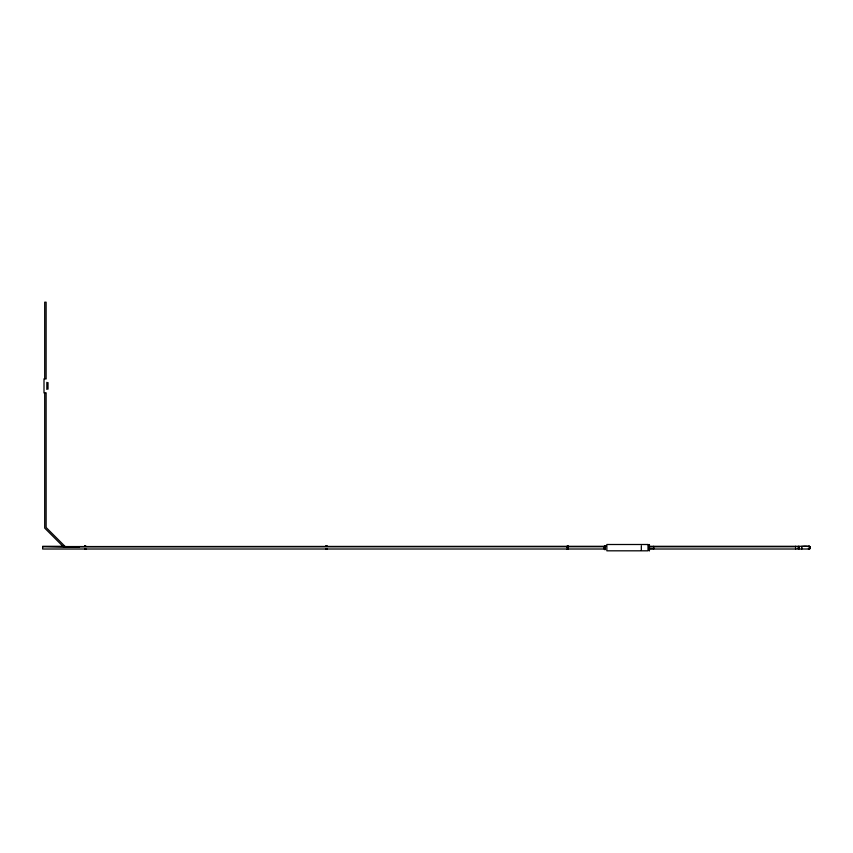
<?xml version="1.0" encoding="UTF-8"?>
<svg xmlns="http://www.w3.org/2000/svg" width="853" height="853" viewBox="0 0 853 853"><rect width="100%" height="100%" fill="white"/><g stroke="black" fill="none" stroke-linecap="round" stroke-linejoin="round"><path stroke-width="1.28" d="M809.923 547.754L809.358 548.511A1.781 1.258 89.7 0 1 808.996 548.586C812.717 545.856 802.449 545.835 801.831 546.73M649.421 549.012L808.996 549.012A2.559 1.813 90 0 0 809.636 548.852L810.35 547.658L809.636 546.464A2.559 1.813 -90 0 0 808.761 546.336A2.655 1.877 -89.8 0 1 809.273 546.336L810.329 547.402M810.329 547.925L809.518 548.905A2.634 1.855 -89.7 0 1 808.729 548.98L808.473 548.905A2.559 1.813 -90 0 0 808.996 549.012M65.564 546.741L604.99 546.73M567.01 547.21L568.482 547.242M48.013 389.171L48.013 382.581M567.138 547.061L568.141 546.912M567.192 547.21L568.301 547.221L567.789 546.954M63.826 546.57L606.323 546.304M45.145 392.945L46.115 392.785L46.126 527.495L65.585 546.954L79.478 547.221M568.247 548.916L568.247 548.916A1.354 1.354 0 0 1 567.224 548.905M326.699 545.952L326.177 546.346L326.827 546.346A1.354 1.354 0 0 0 326.241 546.325L326.763 546.336M326.752 548.991L326.07 548.948M567.469 546.336L568.077 546.346A1.354 1.354 0 0 0 567.501 546.325L567.661 545.963M85.001 546.325L85.567 546.346A1.354 1.354 0 0 0 84.98 546.325L85.449 545.952M64.636 546.56L62.781 546.325L63.41 546.496M84.724 545.973L85.609 545.941M84.618 546.037L85.727 546.005M84.724 549.321L85.833 549.279M325.985 545.973L326.859 545.941M325.878 546.037L326.987 546.005M325.985 549.321L327.094 549.279M326.102 549.375L326.987 549.343M567.128 546.037L568.237 546.005M568.077 548.927L567.522 549.375M567.245 549.321L568.354 549.279M85.3 549.364L84.842 548.959L85.577 549.353M62.781 546.325L42.65 546.304L42.65 549.012L604.98 549.012M649.421 546.315L808.996 546.304M42.65 546.73L65.084 547.274L63.527 546.88M649.101 546.805L795.593 546.73M649.101 548.511L653.675 548.511M45.156 378.807L46.115 378.967L46.126 302.186L44.708 302.186L44.708 378.775M63.154 546.528L44.708 528.082L44.708 392.966M809.923 547.573L809.358 546.805A1.781 1.258 89.4 0 0 808.996 546.73M801.831 546.304L801.831 549.012M799.144 547.104L799.144 548.212M798.994 546.325L798.994 549.001M798.429 546.325L798.429 549.001M798.291 547.104L798.291 548.212M795.593 546.304L795.593 549.012M653.675 546.304L653.675 549.012M649.421 544.651L649.421 550.675M649.272 544.502L649.272 550.814M648.845 546.389L648.845 548.937M641.328 545.728L641.328 550.292M605.193 545.813L605.193 549.503M604.916 545.536L604.916 549.79M604.063 546.378L604.063 548.937M46.84 382.325L46.84 389.426M44.004 378.775L44.004 392.966M85.833 548.874A1.354 1.354 0 0 1 84.703 548.905M327.094 548.874A1.354 1.354 0 0 1 325.963 548.905M808.644 546.357A1.354 1.354 0 0 1 810.339 547.786A1.354 1.354 0 0 1 808.409 548.874M648.003 544.502L606.846 544.502L606.846 550.814L648.003 550.814L648.003 544.502"/></g></svg>
